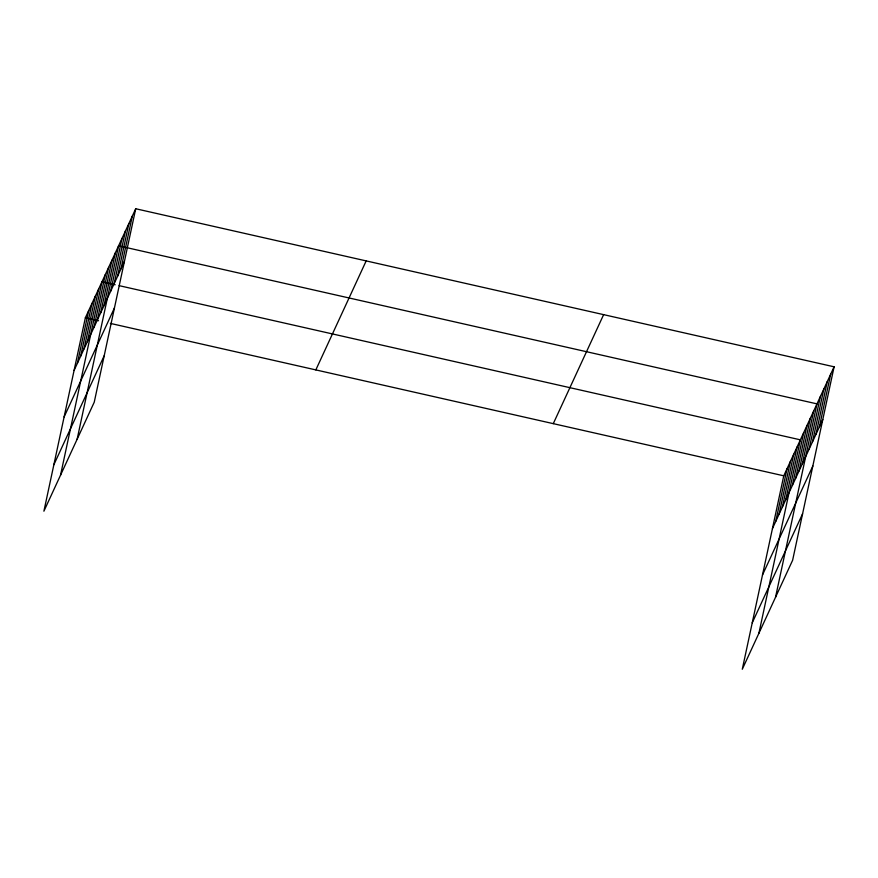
<?xml version="1.0" encoding="UTF-8"?>
<svg xmlns="http://www.w3.org/2000/svg" width="878" height="878" viewBox="0 0 878 878"><rect width="100%" height="100%" fill="white"/><g stroke="black" fill="none" stroke-linecap="round" stroke-linejoin="round"><path stroke-width="1.32" d="M135.717 208.744L85.375 317.748L43.9 511.194L94.242 402.19L135.717 208.744L834.1 366.806L792.625 560.252L742.283 669.255L783.758 475.81L834.1 366.806M77.385 363.283L88.7 310.549M80.71 356.095L92.014 303.36M84.036 348.895L95.34 296.16M87.361 341.707L98.665 288.972M60.516 475.228L101.991 281.772L115.161 284.757M94.001 327.318L105.305 274.584M97.326 320.119L108.631 267.384M100.652 312.93L111.956 260.195M103.977 305.731L115.281 252.996M77.132 439.252L118.596 245.807L816.979 403.869L775.515 597.314M110.716 291.123L122.02 238.388M114.14 283.715L125.444 230.98M117.564 276.296L128.868 223.561M120.988 268.887L132.293 216.153M775.768 521.345L787.072 468.611M779.093 514.157L790.398 461.422M782.419 506.957L793.723 454.222M785.744 499.769L797.048 447.034M758.899 633.29L800.363 439.834L119.112 285.646M792.384 485.38L803.688 432.645M795.709 478.181L807.014 425.446M799.035 470.992L810.339 418.257M802.349 463.793L813.665 411.058M809.099 449.185L820.403 396.45M812.523 441.777L823.827 389.042M815.947 434.369L827.252 381.634M819.372 426.949L830.676 374.215M74.07 370.483L124.413 261.479M64.116 416.918L114.458 307.915M53.854 464.758L104.197 355.755M315.839 369.901L366.181 260.898M553.283 423.646L603.636 314.642M772.453 528.545L822.796 419.541M762.488 574.98L812.841 465.977M752.237 622.82L802.58 513.817M85.375 317.748L98.545 320.722M110.398 323.411L783.758 475.81"/></g></svg>
